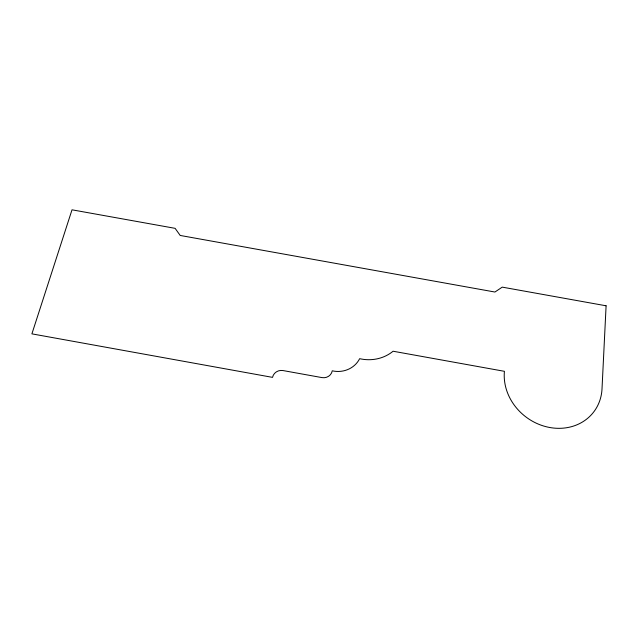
<?xml version="1.0" encoding="UTF-8"?>
<svg xmlns="http://www.w3.org/2000/svg" width="638" height="638" viewBox="0 0 638 638"><rect width="100%" height="100%" fill="white"/><g stroke="black" fill="none" stroke-linecap="round" stroke-linejoin="round"><path stroke-width="0.96" d="M606.1 305.793L602.009 388.925A50.968 44.995 36.6 0 1 549.789 427.508A50.968 44.995 36.6 0 1 504.419 371.316L393.08 351.227A38.168 35.21 15.5 0 1 359.649 358.676A24.619 23.056 12 0 1 332.262 370.814A8.948 8.477 10.2 0 1 321.935 377.592L283.065 370.566A9.02 8.581 0 0 0 272.53 377.369L31.9 333.857L72.014 209.814L175.115 228.34L180.203 235.454L494.913 292.029L502.242 287.132L606.1 305.793"/></g></svg>
